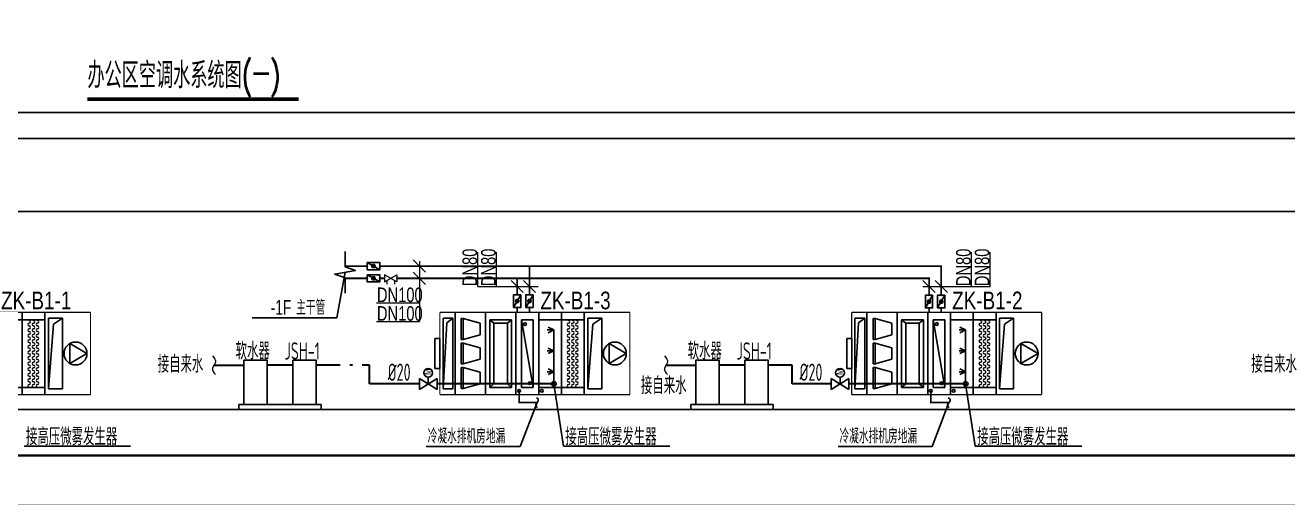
# Model space of a CAD drawing. Extents: x -778003 to -147913, y -2164908 to -814216.
# Drawn here: x -467854 to -442101, y -1035477 to -1025708 of the extents above; entities that cross this region are included whole.
import ezdxf

# ---------------------------------------------------------------- set-up
doc = ezdxf.new("R2010")
doc.units = 0
doc.header["$LTSCALE"] = 1000
doc.header["$MEASUREMENT"] = 0
doc.linetypes.add('CENTER2', pattern=[1.125, 0.75, -0.125, 0.125, -0.125])
doc.linetypes.add('DASH', pattern=[0.35, 0.25, -0.1])
doc.layers.get('0').update_dxf_attribs({"linetype": 'CONTINUOUS'})
for name, color, linetype in [('ACS_COM', 7, 'CONTINUOUS'), ('ACS_KT_FM_E', 3, 'CONTINUOUS'), ('ACS_空调机组', 2, 'CONTINUOUS'), ('DIM_SYMB', 3, 'CONTINUOUS'), ('DUCT-新风管设备', 7, 'CONTINUOUS'), ('H-公共文字', 7, 'CONTINUOUS'), ('TEXT-风机盘管', 7, 'CONTINUOUS'), ('VALVE-空冷热供水', 7, 'CONTINUOUS')]:
    doc.layers.add(name, color=color, linetype=linetype)
for name, color, linetype, lineweight in [('ACS_KT_BJ', 4, 'CONTINUOUS', 30), ('ACS_KT_FM', 3, 'CONTINUOUS', 15), ('H-CN-阀件', 7, 'CONTINUOUS', 25), ('H-DIM-空调', 7, 'CONTINUOUS', 20), ('H-KT-冷凝', 5, 'N_LINE', 35), ('H-KT-冷热供', 3, 'LRG_LINE', 35), ('H-KT-冷热回', 2, 'LRH_LINE', 35), ('H-KT-阀件', 7, 'CONTINUOUS', 20)]:
    doc.layers.add(name, color=color, linetype=linetype, lineweight=lineweight)
doc.styles.add('_THVAC_PIPEDN', font='ROS', dxfattribs={"width": 0.8, "height": 3.5, "bigfont": 'JD'})
doc.styles.add('HZF', font='ROS', dxfattribs={"width": 0.8, "bigfont": 'JD'})
doc.styles.add('JD', font='ROMANS2.shx', dxfattribs={"width": 0.7, "bigfont": 'HZDF2.shx'})
doc.styles.add('KHZ', font='ROMANS', dxfattribs={"width": 0.7, "bigfont": 'HZTXT'})
doc.styles.get("Standard").update_dxf_attribs({"font": 'ros.shx', "width": 0.75, "bigfont": 'jd.shx'})
doc.styles.add('等高', font='ros1.shx', dxfattribs={"width": 0.7, "bigfont": 'jd.shx'})
doc.linetypes.add('LRG_LINE', pattern='A,1.5,-0.1,["LRG",KHZ,S=0.1,R=0,X=-0.1,Y=-0.05],-0.2', length=1.8)
doc.linetypes.add('LRH_LINE', pattern='A,1.5,-0.1,["LRH",KHZ,S=0.1,R=0,X=-0.1,Y=-0.05],-0.2', length=1.8)
doc.linetypes.add('N_LINE', pattern='A,1.5,-0.1,["N",KHZ,S=0.1,R=0,X=-0.1,Y=-0.05],-0.02', length=1.62)

# ---------------------------------------------------------------- blocks, each defined once
blk = doc.blocks.new('A1')
for points, const_width in [([(-584266, -1025182), (-500166, -1025182), (-500166, -965782), (-584266, -965782)], 5), ([(-507666, -966782), (-581766, -966782), (-581766, -1024182), (-507666, -1024182)], 50)]:
    blk.add_lwpolyline(points, close=True, dxfattribs=dict(const_width=const_width))
blk = doc.blocks.new('jrg')
at = {"color": 8}
for centre, radius, start, end in [((-1.87, 0), 0.375, 0, 180), ((-1.12, 0), 0.375, 180, 0), ((-0.37, 0), 0.375, 0, 180), ((0.39, 0.02), 0.393, 182.6822, 357.3178), ((1.16, 0), 0.375, 0, 180), ((1.92, 0.01), 0.38, 180.8965, 359.1035)]:
    blk.add_arc(centre, radius, start, end, dxfattribs=at)
blk = doc.blocks.new('A$C2F4F20CB')
at = {"layer": 'ACS_KT_FM', "color": 8}
for centre, start in [((2857, 2067), 210.4562), ((2944, 2066), 207.8845), ((3024, 2066), 207.8845)]:
    blk.add_arc(centre, 28.1, start, 270, dxfattribs=at)
at = {"layer": 'ACS_空调机组', "color": 8}
for p, q in [((297, 645), (297, 2083)), ((499, 2083), (297, 2083)), ((499, 2083), (372, 1991)), ((499, 645), (499, 2083)), ((669, 2078), (709, 2078)), ((669, 1651), (669, 2078)), ((1052, 1983), (709, 2078)), ((709, 1651), (709, 2078)), ((3248, 645), (3248, 2083)), ((3535, 2083), (3248, 2083)), ((3535, 2083), (3352, 1960)), ((3535, 645), (3535, 2083)), ((372, 1991), (297, 645)), ((1052, 1746), (1052, 1983)), ((1334, 1982), (1250, 2053)), ((1694, 2053), (1250, 2053)), ((1250, 2053), (1250, 674)), ((1610, 1982), (1334, 1982)), ((1334, 1982), (1334, 745)), ((1610, 1982), (1694, 2053)), ((1610, 745), (1610, 1982)), ((1694, 674), (1694, 2053)), ((1896, 2053), (2133, 674)), ((1896, 2053), (1896, 674)), ((2133, 2053), (1896, 2053)), ((2133, 674), (2133, 2053)), ((2247, 2053), (2712, 2053)), ((2556, 1844), (2421, 1844)), ((2556, 1844), (2439, 1901)), ((2556, 1844), (2439, 1788)), ((2556, 772), (2556, 1844)), ((3177, 2053), (2712, 2053)), ((3352, 1960), (3248, 645)), ((669, 1651), (709, 1651)), ((669, 1150), (669, 1577)), ((669, 1577), (709, 1577)), ((709, 1651), (1052, 1746)), ((709, 1150), (709, 1577)), ((1052, 1482), (709, 1577)), ((4034, 1364), (3684, 1566)), ((3684, 1566), (3684, 1161)), ((1052, 1245), (1052, 1482)), ((2556, 1418), (2421, 1418)), ((2556, 1418), (2439, 1475)), ((2556, 1418), (2439, 1362)), ((4034, 1364), (3684, 1161)), ((669, 1150), (709, 1150)), ((669, 1076), (709, 1076)), ((669, 649), (669, 1076)), ((709, 1150), (1052, 1245)), ((1052, 981), (709, 1076)), ((709, 649), (709, 1076)), ((2556, 992), (2439, 1049)), ((1052, 744), (1052, 981)), ((2556, 992), (2421, 992)), ((2556, 992), (2439, 936)), ((297, 645), (499, 645)), ((669, 649), (709, 649)), ((709, 649), (1052, 744)), ((1250, 674), (1334, 745)), ((1250, 674), (1694, 674)), ((1334, 745), (1610, 745)), ((1694, 674), (1610, 745)), ((1896, 674), (2133, 674)), ((2247, 674), (2712, 674)), ((2712, 674), (3177, 674)), ((3248, 645), (3535, 645))]:
    blk.add_line(p, q, dxfattribs=at)
at = {"layer": 'ACS_空调机组', "color": 2}
for p, q in [((542, 2203), (542, 525)), ((1162, 525), (1162, 2203)), ((1782, 2203), (1782, 525)), ((1782, 2203), (1782, 525)), ((2247, 525), (2247, 2203)), ((2712, 2203), (2712, 525)), ((3177, 2203), (3177, 525)), ((232, 1669), (132, 1669)), ((132, 1669), (132, 1058)), ((232, 1058), (232, 1669)), ((132, 1058), (232, 1058))]:
    blk.add_line(p, q, dxfattribs=at)
at = {"layer": 'ACS_空调机组', "color": 2, "const_width": 25}
for points in [[(4107, 2203), (232, 2203)], [(232, 2203), (232, 525)], [(4107, 525), (4107, 2203)], [(232, 525), (4107, 525)]]:
    blk.add_lwpolyline(points, dxfattribs=at)
at = {"layer": 'ACS_空调机组', "color": 8}
for centre, radius in [((1968, 1964), 28.4), ((3801, 1364), 234), ((2067, 759), 28.4), ((1847, 605), 28.4), ((2312, 605), 28.4), ((2556, 744), 28.4)]:
    blk.add_circle(centre, radius, dxfattribs=at)
at = {"layer": 'ACS_KT_FM', "color": 8, "xscale": 75, "yscale": 75, "zscale": 75, "rotation": 90}
for p in [(2857, 1867), (2944, 1866), (3024, 1866), (2857, 1526), (2944, 1525), (3024, 1525), (2857, 1185), (2944, 1184), (3024, 1184), (2857, 844), (2944, 843), (3024, 843)]:
    blk.add_blockref('jrg', p, dxfattribs=at)
blk = doc.blocks.new('dcf1')
for p, q in [((-1.5, -0.94), (-1.5, 0.94)), ((-1.5, 0.94), (1.5, -0.94)), ((1.5, 0.94), (-1.5, -0.94)), ((0, 0), (0, 1.13)), ((1.5, -0.94), (1.5, 0.94))]:
    blk.add_line(p, q)
blk.add_circle((0, 1.88), 0.75)
at = {"width": 0.8}
blk.add_text('M', height=1.13, rotation=90, dxfattribs=at).set_placement((0.5, 1.52))
blk = doc.blocks.new('$VALVE$00000929')
blk.add_lwpolyline([(-125, -72), (125, 72), (125, -72), (-125, 72)], close=True)
for points in [[(-80, -46), (-80, -116)], [(80, -46), (80, -116)]]:
    blk.add_lwpolyline(points)
for p in [(-125, 0), (125, 0)]:
    blk.add_point(p)
blk = doc.blocks.new('$ThvacSys$00000040')
at = {"elevation": 0}
blk.add_lwpolyline([(7, -101, -0.575183), (0, 0, 0.604745), (-11, 101, 16.924828)], format="xyb", dxfattribs=at)
blk = doc.blocks.new('$VALVE$00000898')
blk.add_lwpolyline([(128, 74), (-128, -74), (-128, 74)], close=True)
blk.add_lwpolyline([(128, 74), (128, -74), (-128, -74)])
at = {"const_width": 50}
blk.add_lwpolyline([(0, 25, -1), (0, -25, -1)], format="xyb", close=True, dxfattribs=at)
for p in [(-128, 0), (128, 0)]:
    blk.add_point(p)

msp = doc.modelspace()

# ---------------------------------------------------------------- hatches: boundary and pattern name
at = {"layer": 'H-KT-冷凝', "linetype": 'CENTER2'}
for points in [[(-457781.1, -1033397.3), (-457798.6, -1033397.3), (-457798.6, -1033414.8)], [(-457781.1, -1033397.3), (-457781.1, -1033414.8), (-457798.6, -1033414.8)], [(-449381.2, -1033397.3), (-449398.7, -1033397.3), (-449398.7, -1033414.8)], [(-449381.2, -1033397.3), (-449381.2, -1033414.8), (-449398.7, -1033414.8)]]:
    msp.add_hatch(color=256, dxfattribs=at).paths.add_polyline_path(points)
at = {"layer": 'H-KT-冷热供', "linetype": 'Continuous'}
for points in [[(-457568.4, -1030614.5), (-457550.9, -1030614.5), (-457550.9, -1030597)], [(-457568.4, -1030614.5), (-457568.4, -1030597), (-457550.9, -1030597)], [(-449168.5, -1030614.5), (-449151, -1030614.5), (-449151, -1030597)], [(-449168.5, -1030614.5), (-449168.5, -1030597), (-449151, -1030597)]]:
    msp.add_hatch(color=256, dxfattribs=at).paths.add_polyline_path(points)
at = {"layer": 'H-KT-冷热回', "linetype": 'DASH'}
for points in [[(-457818.4, -1030864.5), (-457800.9, -1030864.5), (-457800.9, -1030847)], [(-457818.4, -1030864.5), (-457818.4, -1030847), (-457800.9, -1030847)], [(-449418.5, -1030864.5), (-449401, -1030864.5), (-449401, -1030847)], [(-449418.5, -1030864.5), (-449418.5, -1030847), (-449401, -1030847)]]:
    msp.add_hatch(color=256, dxfattribs=at).paths.add_polyline_path(points)

# ---------------------------------------------------------------- linework, layer by layer
for p, q in [((-480720.3, -1027487.1), (-408080, -1027487.1)), ((-481625.2, -1028016.7), (-407525.2, -1028016.7)), ((-480720.3, -1029505.4), (-408080, -1029505.4)), ((-457414.6, -1033397.3, 0), (-457755.6, -1034289)), ((-449014.6, -1033397.3, 0), (-449355.7, -1034289)), ((-480720.3, -1033535.4), (-408080, -1033535.4)), ((-459674.4, -1034289), (-457755.6, -1034289)), ((-451274.4, -1034289), (-449355.7, -1034289))]:
    msp.add_line(p, q)
msp.add_lwpolyline([(-481625.2, -977075), (-401025.2, -977075), (-401025.2, -1034475), (-481625.2, -1034475)], close=True)
at = {"layer": 'ACS_COM'}
for points in [[(-461819.6, -1033435.4), (-463494.6, -1033435.4), (-463494.6, -1033535.4), (-461819.6, -1033535.4)], [(-452599.4, -1033435.4), (-454274.4, -1033435.4), (-454274.4, -1033535.4), (-452599.4, -1033535.4)]]:
    msp.add_lwpolyline(points, close=True, dxfattribs=at)
at = {"layer": 'ACS_KT_BJ'}
for p, q in [((-464004.3, -1032635.4), (-463394.6, -1032635.4)), ((-462394.6, -1032635.4), (-462919.6, -1032635.4)), ((-461429.9, -1032635.4), (-461919.6, -1032635.4)), ((-461179.9, -1032635.4), (-461229.9, -1032635.4)), ((-460830.4, -1032635.4), (-460979.9, -1032635.4)), ((-460829.9, -1033015.9), (-460830.5, -1032635.4)), ((-454784.1, -1032635.4), (-454174.4, -1032635.4)), ((-453174.4, -1032635.4), (-453699.4, -1032635.4)), ((-452209.7, -1032635.4), (-452699.4, -1032635.4)), ((-452209.2, -1033015.9), (-452209.7, -1032635.4)), ((-459813.8, -1033015.9), (-460830.3, -1033015.9)), ((-457072.3, -1033015.9), (-459453.8, -1033015.9)), ((-451413.9, -1033015.9), (-452209.6, -1033015.9)), ((-448672.4, -1033015.9), (-451053.9, -1033015.9))]:
    msp.add_line(p, q, dxfattribs=at)
at = {"layer": 'ACS_KT_FM', "color": 7}
for centre in [(-457072.3, -1033015.9), (-457072.3, -1033015.9), (-448672.4, -1033015.9), (-448672.4, -1033015.9)]:
    msp.add_circle(centre, 50, dxfattribs=at)
at = {"layer": 'ACS_空调机组'}
for points in [[(-463394.6, -1033435.4), (-463394.6, -1032535.4), (-462919.6, -1032535.4), (-462919.6, -1033435.4)], [(-462394.6, -1033435.4), (-462394.6, -1032535.4), (-461919.6, -1032535.4), (-461919.6, -1033435.4)], [(-454174.4, -1033435.4), (-454174.4, -1032535.4), (-453699.4, -1032535.4), (-453699.4, -1033435.4)], [(-453174.4, -1033435.4), (-453174.4, -1032535.4), (-452699.4, -1032535.4), (-452699.4, -1033435.4)]]:
    msp.add_lwpolyline(points, close=True, dxfattribs=at)
at = {"layer": 'DIM_SYMB', "const_width": 70}
msp.add_lwpolyline([(-466585, -1027213.5), (-462278.5, -1027213.5)], dxfattribs=at)
at = {"layer": 'DIM_SYMB'}
msp.add_lwpolyline([(-461329.9, -1030314.5), (-461329.9, -1030627), (-461119.9, -1030703.5), (-461539.9, -1030777.5), (-461329.9, -1030852), (-461329.9, -1031164.5)], dxfattribs=at)
at = {"layer": 'H-DIM-空调'}
for p, q in [((-458623.1, -1031032.1), (-458623.1, -1030331.6)), ((-458243.1, -1031032.1), (-458243.1, -1030331.6)), ((-448554, -1031032.1), (-448554, -1030331.6)), ((-448174, -1031032.1), (-448174, -1030331.6)), ((-459938.7, -1030490.8), (-459691.2, -1030738.3)), ((-459815, -1030514.5), (-459815, -1031363.9)), ((-459938.7, -1030740.8), (-459691.2, -1030988.3)), ((-458623.1, -1031032.1), (-458243.1, -1031032.1)), ((-458243.1, -1031032.1), (-457393.7, -1031032.1)), ((-457942.2, -1030908.4), (-457694.7, -1031155.9)), ((-457692.2, -1030908.4), (-457444.7, -1031155.9)), ((-449544.9, -1031032.1), (-449023.3, -1031032.1)), ((-449542.2, -1030908.4), (-449294.7, -1031155.9)), ((-449292.2, -1030908.4), (-449044.7, -1031155.9)), ((-449023.3, -1031032.1), (-448174, -1031032.1)), ((-460687.7, -1031363.9), (-459815, -1031363.9)), ((-459815, -1031363.9), (-459815, -1031743.9)), ((-460687.7, -1031743.9), (-459815, -1031743.9))]:
    msp.add_line(p, q, dxfattribs=at)
for points in [[(-464034.3, -1032445.4), (-463974.3, -1032572.1), (-464034.3, -1032698.8), (-463974.3, -1032825.4)], [(-454814.1, -1032445.4), (-454754.1, -1032572.1), (-454814.1, -1032698.8), (-454754.1, -1032825.4)]]:
    msp.add_spline(points, degree=3, dxfattribs=at)
at = {"layer": 'H-KT-冷凝', "linetype": 'CENTER2', "const_width": 35}
for points in [[(-457781.1, -1033397.3), (-457781.1, -1033155.1)], [(-449381.2, -1033397.3), (-449381.2, -1033155.1)], [(-457781.1, -1033397.3), (-457414.8, -1033397.3)], [(-449381.2, -1033397.3), (-449014.9, -1033397.3)]]:
    msp.add_lwpolyline(points, dxfattribs=at)
at = {"layer": 'H-KT-冷热供', "linetype": 'Continuous', "const_width": 35}
for points in [[(-461329.9, -1030864.5), (-460879.1, -1030864.5)], [(-460623.1, -1030864.5), (-460526.3, -1030864.5)], [(-460275.9, -1030864.5), (-457818.4, -1030864.5)], [(-457818.4, -1031199.7), (-457818.4, -1030864.5)], [(-457818.4, -1030864.5), (-449418.5, -1030864.5)], [(-449418.5, -1031211), (-449418.5, -1030864.5)], [(-457818.4, -1031557.4), (-457818.4, -1031455.7)], [(-449418.5, -1031557.4), (-449418.5, -1031467)]]:
    msp.add_lwpolyline(points, dxfattribs=at)
at = {"layer": 'H-KT-冷热回', "linetype": 'DASH', "const_width": 35}
for points in [[(-461329.9, -1030614.5), (-460876.3, -1030614.5)], [(-460625.9, -1030614.5), (-457568.4, -1030614.5)], [(-457568.4, -1031199.7), (-457568.4, -1030614.5)], [(-457568.4, -1030614.5), (-449168.5, -1030614.5)], [(-449168.5, -1031211), (-449168.5, -1030614.5)], [(-457568.4, -1031557.4), (-457568.4, -1031455.7)], [(-449168.5, -1031557.4), (-449168.5, -1031467)]]:
    msp.add_lwpolyline(points, dxfattribs=at)
at = {"layer": 'H-公共文字'}
for p in [(-461329.9, -1030740.5), (-463223.3, -1031667.5)]:
    msp.add_line(p, (-461500.2, -1031667.5), dxfattribs=at)
at = {"layer": 'TEXT-风机盘管'}
for p, q in [((-456874.3, -1034284.1), (-457072.3, -1033015.9)), ((-448474.3, -1034284.1), (-448672.4, -1033015.9)), ((-465705.8, -1034284.1), (-467875.7, -1034284.1)), ((-454704.3, -1034284.1), (-456874.3, -1034284.1)), ((-446304.3, -1034284.1), (-448474.3, -1034284.1))]:
    msp.add_line(p, q, dxfattribs=at)

# ---------------------------------------------------------------- block references
msp.add_blockref('A1', (100141.1, -10293.2))
at = {"layer": 'ACS_KT_FM_E', "xscale": 119.9994000745355, "yscale": 119.9994000745355, "zscale": 1.199994000745378}
for p in [(-459633.8, -1033015.9), (-451233.9, -1033015.9)]:
    msp.add_blockref('dcf1', p, dxfattribs=at)
at = {"layer": 'DUCT-新风管设备'}
for p in [(-470629.6, -1033760), (-459628.1, -1033760), (-451228.2, -1033760)]:
    msp.add_blockref('A$C2F4F20CB', p, dxfattribs=at)
at = {"layer": 'H-CN-阀件'}
for p in [(-457414.8, -1033397.3), (-449014.9, -1033397.3)]:
    msp.add_blockref('$ThvacSys$00000040', p, dxfattribs=at)
at = {"layer": 'H-KT-阀件'}
msp.add_blockref('$VALVE$00000929', (-460401.1, -1030864.5), dxfattribs=at)
at = {"layer": 'VALVE-空冷热供水', "yscale": -1}
for p, rotation in [((-460751.1, -1030614.5), 180), ((-460751.1, -1030864.5), 180), ((-457818.4, -1031327.7), 90), ((-457568.4, -1031327.7), 90), ((-449418.5, -1031339), 90), ((-449168.5, -1031339), 90)]:
    msp.add_blockref('$VALVE$00000898', p, dxfattribs=dict(at, rotation=rotation))

# ---------------------------------------------------------------- texts
at = {"width": 0.8}
for s, p in [('ZK-B1-1', (-468347.9, -1031495.3)), ('ZK-B1-3', (-457346.4, -1031495.3)), ('ZK-B1-2', (-448946.5, -1031495.3))]:
    msp.add_text(s, height=360, dxfattribs=at).set_placement(p)
at = {"layer": 'DIM_SYMB', "color": 7, "style": 'JD', "width": 0.7}
msp.add_text('办公区空调水系统图(一)', height=525.738, dxfattribs=at).set_placement((-466585, -1026990.8))
at = {"layer": 'H-DIM-空调', "color": 7, "style": '_THVAC_PIPEDN', "width": 0.752941}
for p in [(-458638.1, -1031024.6), (-458258.1, -1031024.6), (-448569, -1031024.6), (-448189, -1031024.6)]:
    msp.add_text('DN80', height=297.5, rotation=90, dxfattribs=at).set_placement(p)
for p in [(-460680.2, -1031348.9), (-460680.2, -1031728.9)]:
    msp.add_text('DN100', height=297.5, dxfattribs=at).set_placement(p)
at = {"layer": 'H-公共文字', "style": 'HZF', "width": 0.7}
for s, height, p in [('-1F', 300, (-462849, -1031607.5)), ('主干管', 297.67, (-462327.6, -1031607.5))]:
    msp.add_text(s, height=height, dxfattribs=at).set_placement(p)
at = {"layer": 'TEXT-风机盘管', "width": 0.7}
for s, height, style, p in [('软水器', 350, '等高', (-463563.4, -1032519.6)), ('软水器', 350, '等高', (-454343.2, -1032519.6)), ('接自来水', 350, '等高', (-465152.2, -1032788.1)), ('JSH-1', 350, '等高', (-462563.9, -1032519.6)), ('JSH-1', 350, '等高', (-453343.8, -1032519.6)), ('接自来水', 350, '等高', (-442845.9, -1032788.1)), ('%%C20', 350, '等高', (-460459.3, -1032952.6)), ('%%C20', 350, '等高', (-452059.4, -1032952.6)), ('接自来水', 350, '等高', (-455295.5, -1033225.2)), ('接高压微雾发生器', 350, '等高', (-467838.5, -1034265.1)), ('冷凝水排机房地漏', 297.67, 'HZF', (-459645.8, -1034229)), ('接高压微雾发生器', 350, '等高', (-456837, -1034265.1)), ('冷凝水排机房地漏', 297.67, 'HZF', (-451245.8, -1034229)), ('接高压微雾发生器', 350, '等高', (-448437, -1034265.1))]:
    msp.add_text(s, height=height, dxfattribs=dict(at, style=style)).set_placement(p)

doc.saveas('drawing.dxf')
